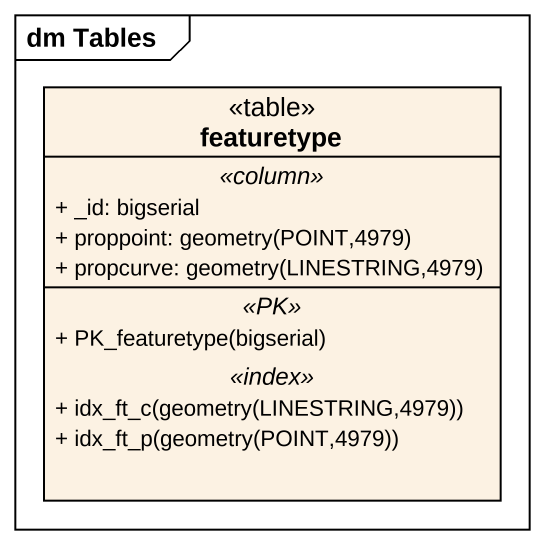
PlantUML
@startuml
mainframe dm Tables
hide circle
hide empty members
skinparam classAttributeIconSize 0
class featuretype <<table>> {
  .. <<column>> ..
  + _id: bigserial
  {field} + proppoint: geometry(POINT,4979)
  {field} + propcurve: geometry(LINESTRING,4979)
  .. <<PK>> ..
  + PK_featuretype(bigserial)
  .. <<index>> ..
  + idx_ft_c(geometry(LINESTRING,4979))
  + idx_ft_p(geometry(POINT,4979))
}
@enduml
